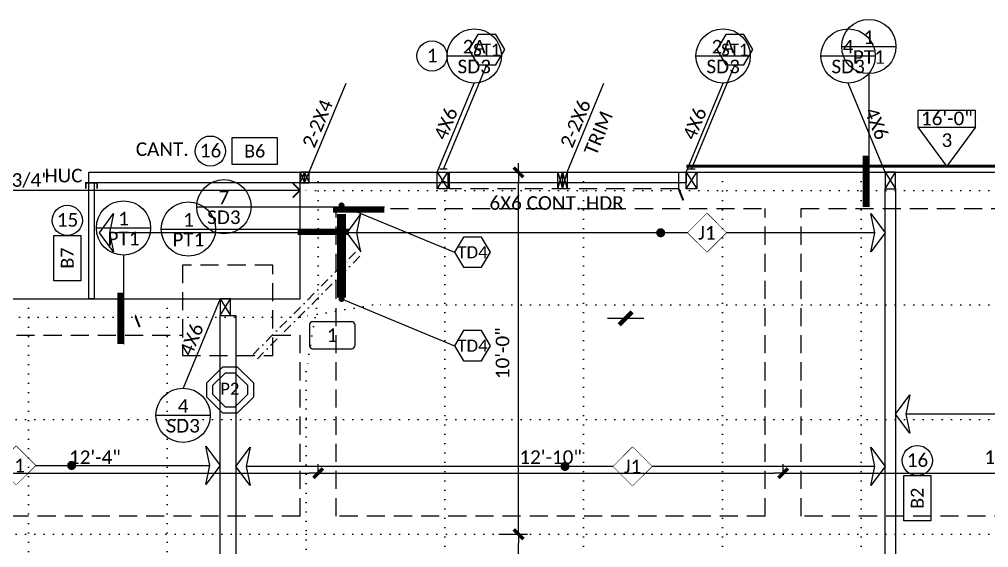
# Model space of a CAD drawing. Header units: inches. Extents: x -4772 to 8114, y -459 to 2752.
# Drawn here: x 2605.3 to 2926.5, y 2024.9 to 2200 of the extents above; entities that cross this region are included whole.
import ezdxf
from ezdxf.enums import TextEntityAlignment as Align

# ---------------------------------------------------------------- set-up
doc = ezdxf.new("R2010")
doc.units = ezdxf.units.IN
doc.header["$LTSCALE"] = 24
doc.header["$MEASUREMENT"] = 0
doc.set_wipeout_variables(frame=1)
for name, pattern in [('DASHDOT2', [12.7, 6.35, -3.175, 0, -3.175]), ('DASHED2', [0.375, 0.25, -0.125]), ('DOT2', [0.125, 0, -0.125])]:
    doc.linetypes.add(name, pattern=pattern)
for name, color, linetype in [('FNDN_CABL', 4, 'DOT2'), ('FNDN_CABL_DIMS', 2, 'Continuous'), ('FNDN_DIMS', 1, 'Continuous'), ('FNDN_FTNG', 4, 'DASHED2'), ('FNDN_RBRS', 6, 'DASHDOT2'), ('FNDN_SLAB', 6, 'Continuous'), ('FNDN_TEXT', 2, 'Continuous'), ('FRAME_BEAM', 5, 'Continuous'), ('FRAME_BEAR', 8, 'Continuous'), ('FRAME_HDR', 70, 'Continuous'), ('FRAME_POST', 4, 'Continuous'), ('FRAME_SWALL', 3, 'SWALL'), ('FRAME_SWTXT', 2, 'Continuous'), ('FRAME_TEXT', 2, 'Continuous')]:
    doc.layers.add(name, color=color, linetype=linetype)
doc.styles.add('ARC-TEXT', font='CALIBRI.TTF', dxfattribs={"height": 4.5})
doc.linetypes.add('SWALL', pattern='A,0.25,0.25,["//",ARC-TEXT,S=0.015,R=0,X=0.01,Y=0.01],0.25', length=0.75)
doc.dimstyles.new('GEC-DIMSTYLE$0', dxfattribs={"dimscale": 48, "dimtxt": 0.09375, "dimasz": 0.0625, "dimexe": 0.0625, "dimexo": 0.0625, "dimgap": 0.0625, "dimtad": 1, "dimdec": 1, "dimzin": 3, "dimdsep": 46, "dimlunit": 4, "dimtxsty": 'ARC-TEXT', "dimblk1": 'TICKMARK', "dimblk2": 'TICKMARK', "dimsah": 1, "dimcen": 0.0625, "dimclrt": 2, "dimadec": 0, "dimazin": 0, "dimtfac": 1, "dimtdec": 1, "dimtix": 1, "dimtmove": 2, "dimatfit": 3, "dimldrblk": 'TICKMARK', "dimfxl": 1, "dimfrac": 2, "dimtzin": 3, "dimarcsym": 0})
doc.dimstyles.new('post tension', dxfattribs={"dimscale": 48, "dimtxt": 4.5, "dimasz": 0.09375, "dimexe": 0.09375, "dimexo": 0.09375, "dimgap": 0.03125, "dimtad": 1, "dimdec": 4, "dimzin": 3, "dimdsep": 46, "dimlunit": 4, "dimtxsty": 'ARC-TEXT', "dimblk": 'OPEN90', "dimcen": 0.0625, "dimclrd": 1, "dimclre": 2, "dimclrt": 2, "dimadec": 0, "dimazin": 0, "dimtfac": 1, "dimtdec": 4, "dimtmove": 2, "dimatfit": 0, "dimldrblk": 'LEADER-ARROW', "dimfxl": 1, "dimfrac": 2, "dimtzin": 3, "dimarcsym": 0})

# ---------------------------------------------------------------- blocks, each defined once
blk = doc.blocks.new('*U97')
at = {"color": 1}
blk.add_lwpolyline([(-1.53, 3.83, 0.688, 0.688, 0), (0, 0, 0, 0, 0), (94.59, 231, 0.688, 0.688, 0), (96.13, 227.17, 0.688, 0.688, 0)], format="xyseb", dxfattribs=at)
blk = doc.blocks.new('*U98')
blk.add_line((211.83, 0), (3.35, 0))
for points in [[(4.69, -6.36), (4.69, -6.36), (0, 0), (4.69, 6.36), (4.69, 6.36), (3.35, 0), (4.69, -6.36)], [(125.11, 0), (131.48, -6.36), (137.84, 0), (131.48, 6.36)], [(210.49, 6.36), (210.49, 6.36), (215.18, 0), (210.49, -6.36), (210.49, -6.36), (211.83, 0), (210.49, 6.36)]]:
    blk.add_lwpolyline(points, close=True)
at = {"color": 1, "const_width": 1.5}
blk.add_lwpolyline([(109.82, 0, 1), (108.32, 0, 1)], format="xyb", close=True, dxfattribs=at)
at = {"style": 'ARC-TEXT', "width": 1.00018}
blk.add_attdef('FRM', text='', height=4.5, rotation=360, dxfattribs=at).set_placement((131.48, 0), align=Align.MIDDLE_CENTER)
blk.add_wipeout([(137.84, 0), (131.48, 6.36), (125.11, 0), (131.48, -6.36)])
blk = doc.blocks.new('*U100')
at = {"color": 1}
blk.add_lwpolyline([(-1.49, 3.85, 0.688, 0.688, 0), (0, 0, 0, 0, 0), (78.5, 185.5, 0.688, 0.688, 0), (79.99, 181.65, 0.688, 0.688, 0)], format="xyseb", dxfattribs=at)
blk = doc.blocks.new('*U101')
blk.add_line((111.72, 0), (3.35, 0))
for points in [[(4.69, -6.36), (4.69, -6.36), (0, 0), (4.69, 6.36), (4.69, 6.36), (3.35, 0), (4.69, -6.36)], [(39.06, 0), (45.43, -6.36), (51.79, 0), (45.43, 6.36)], [(110.38, 6.36), (110.38, 6.36), (115.07, 0), (110.38, -6.36), (110.38, -6.36), (111.72, 0), (110.38, 6.36)]]:
    blk.add_lwpolyline(points, close=True)
at = {"color": 1, "const_width": 1.5}
blk.add_lwpolyline([(72.38, 0, 1), (70.88, 0, 1)], format="xyb", close=True, dxfattribs=at)
at = {"style": 'ARC-TEXT', "width": 1.00018}
blk.add_attdef('FRM', text='', height=4.5, rotation=360, dxfattribs=at).set_placement((45.43, 0), align=Align.MIDDLE_CENTER)
blk.add_wipeout([(51.79, 0), (45.43, 6.36), (39.06, 0), (45.43, -6.36)])
blk = doc.blocks.new('*U103')
blk.add_line((257.08, 0), (3.35, 0))
for points in [[(4.69, -6.36), (4.69, -6.36), (0, 0), (4.69, 6.36), (4.69, 6.36), (3.35, 0), (4.69, -6.36)], [(86.7, 6.36), (86.7, 6.36), (82.01, 0), (86.7, -6.36), (86.7, -6.36), (85.35, 0), (86.7, 6.36)], [(195.04, 0), (201.4, -6.36), (207.76, 0), (201.4, 6.36)], [(255.74, 6.36), (255.74, 6.36), (260.43, 0), (255.74, -6.36), (255.74, -6.36), (257.08, 0), (255.74, 6.36)]]:
    blk.add_lwpolyline(points, close=True)
at = {"color": 1, "const_width": 1.5}
blk.add_lwpolyline([(186.8, 0, 1), (185.3, 0, 1)], format="xyb", close=True, dxfattribs=at)
at = {"style": 'ARC-TEXT', "width": 1.00018}
blk.add_attdef('FRM', text='', height=4.5, rotation=360, dxfattribs=at).set_placement((201.4, 0), align=Align.MIDDLE_CENTER)
blk.add_wipeout([(207.76, 0), (201.4, 6.36), (195.04, 0), (201.4, -6.36)])
blk = doc.blocks.new('*U104')
at = {"color": 1}
blk.add_lwpolyline([(-1.52, 3.83, 0.687, 0.687, 0), (0, 0, 0, 0, 0), (77.99, 189, 0.687, 0.687, 0), (79.51, 185.17, 0.687, 0.687, 0)], format="xyseb", dxfattribs=at)
blk = doc.blocks.new('*U105')
blk.add_line((108.65, 0), (3.35, 0))
for points in [[(4.69, -6.36), (4.69, -6.36), (0, 0), (4.69, 6.36), (4.69, 6.36), (3.35, 0), (4.69, -6.36)], [(61.2, 0), (67.56, -6.36), (73.93, 0), (67.56, 6.36)], [(107.31, 6.36), (107.31, 6.36), (112, 0), (107.31, -6.36), (107.31, -6.36), (108.65, 0), (107.31, 6.36)]]:
    blk.add_lwpolyline(points, close=True)
at = {"color": 1, "const_width": 1.5}
blk.add_lwpolyline([(49.95, 0, 1), (48.45, 0, 1)], format="xyb", close=True, dxfattribs=at)
at = {"style": 'ARC-TEXT', "width": 1.00018}
blk.add_attdef('FRM', text='', height=4.5, rotation=180, dxfattribs=at).set_placement((67.56, 0), align=Align.MIDDLE_CENTER)
blk.add_wipeout([(73.93, 0), (67.56, 6.36), (61.2, 0), (67.56, -6.36)])
blk = doc.blocks.new('*U106')
for p, q in [((0, 5.5), (1.5, 5.5)), ((0, 0), (0, 5.5)), ((1.5, 5.5), (3, 5.5)), ((1.5, 0), (1.5, 5.5)), ((1.5, 5.5), (1.5, 0)), ((3, 5.5), (3, 0)), ((1.5, 0), (0, 0)), ((3, 0), (1.5, 0))]:
    blk.add_line(p, q)
at = {"color": 1}
for p, q in [((0, 0), (1.5, 5.5)), ((0, 5.5), (1.5, 0)), ((1.5, 0), (3, 5.5)), ((1.5, 5.5), (3, 0))]:
    blk.add_line(p, q, dxfattribs=at)
blk = doc.blocks.new('TEC_BM')
blk.add_lwpolyline([(-7.5, 4.5), (7.5, 4.5), (7.5, -4.5), (-7.5, -4.5), (-7.5, 4.5)])
at = {"style": 'ARC-TEXT', "width": 1.00018}
blk.add_attdef('BM', text='', height=4.27, dxfattribs=at).set_placement((0, 0), align=Align.MIDDLE_CENTER)
blk = doc.blocks.new('TEC_KNOTE')
blk.add_circle((0, 0), 5)
at = {"style": 'ARC-TEXT', "width": 1.00018}
blk.add_attdef('NOTE', text='', height=4.5, dxfattribs=at).set_placement((0.07, 0.16), align=Align.MIDDLE_CENTER)
blk = doc.blocks.new('TEC_HDTAG')
blk.add_line((0, 0), (40.5, 0))
at = {"const_width": 1}
blk.add_lwpolyline([(-0.5, 0, 1), (0.5, 0, 1)], format="xyb", close=True, dxfattribs=at)
blk = doc.blocks.new('TEC_HD_F')
blk.add_lwpolyline([(-3, -5), (3, -5), (6, 0), (3, 5), (-3, 5), (-6, 0), (-3, -5)])
at = {"style": 'ARC-TEXT'}
blk.add_attdef('HD', text='', height=4, dxfattribs=at).set_placement((0, 0), align=Align.MIDDLE_CENTER)
blk = doc.blocks.new('TEC_STICK')
at = {"color": 1}
blk.add_line((-6, 0), (6, 0), dxfattribs=at)
at = {"color": 1, "const_width": 1.5}
blk.add_lwpolyline([(-2.12, -2.12), (2.12, 2.12)], dxfattribs=at)
blk = doc.blocks.new('*U129')
for p, q in [((-3.5, 0), (-3.5, 5.5)), ((-3.5, 5.5), (0, 5.5)), ((0, 5.5), (0, 0)), ((0, 0), (-3.5, 0))]:
    blk.add_line(p, q)
at = {"color": 1}
for p, q in [((0, 5.5), (-3.5, 0)), ((0, 0), (-3.5, 5.5))]:
    blk.add_line(p, q, dxfattribs=at)
blk = doc.blocks.new('*U109')
for p, q in [((-18.59, -9.5), (-18.59, 9.5)), ((-13, 9.5), (-18.59, 9.5)), ((-13, -9.5), (-18.59, -9.5))]:
    blk.add_line(p, q)
at = {"flags": 128}
blk.add_lwpolyline([(-13, -9.5), (-13, 9.5), (0, 0)], close=True, dxfattribs=at)
at = {"style": 'ARC-TEXT'}
for tag, p in [('LENGTH', (-15.87, 0)), ('NUM', (-8.65, 0)), ('REF', (-26.27, 0))]:
    blk.add_attdef(tag, text='', height=4.5, rotation=90, dxfattribs=at).set_placement(p, align=Align.MIDDLE_CENTER)
blk = doc.blocks.new('*U124')
for p, q in [((0, -1.25), (0, 1.25)), ((0, 0), (34.67, -14.36))]:
    blk.add_line(p, q)
blk = doc.blocks.new('TEC_DET')
blk.add_line((-9, 0), (9, 0))
blk.add_circle((0, 0), 9)
at = {"style": 'ARC-TEXT'}
for tag, p in [('NUM', (0, 3.08)), ('SHT', (0, -3.49))]:
    blk.add_attdef(tag, text='', height=4.5, dxfattribs=at).set_placement(p, align=Align.MIDDLE_CENTER)
blk = doc.blocks.new('*U145')
blk.add_line((36, 0), (-8.2, 0))
at = {"const_width": 2}
blk.add_lwpolyline([(8.8, 1), (-8.2, 1)], dxfattribs=at)
blk = doc.blocks.new('*U229')
blk.add_line((21.29, 0), (-8.2, 0))
at = {"const_width": 2}
blk.add_lwpolyline([(8.8, 1), (-8.2, 1)], dxfattribs=at)
blk = doc.blocks.new('*U163')
for p, q in [((0, 5.5), (0, 0)), ((3.5, 5.5), (0, 5.5)), ((3.5, 0), (3.5, 5.5)), ((0, 0), (3.5, 0))]:
    blk.add_line(p, q)
at = {"color": 1}
for p, q in [((0, 5.5), (3.5, 0)), ((0, 0), (3.5, 5.5))]:
    blk.add_line(p, q, dxfattribs=at)
blk = doc.blocks.new('TEC_PAD')
blk.add_lwpolyline([(-7.7, 2.38), (-2.38, 7.7), (2.38, 7.7), (7.7, 2.38), (7.7, -2.38), (2.38, -7.7), (-2.38, -7.7), (-7.7, -2.38), (-7.7, 2.38)])
blk.add_lwpolyline([(-5.7, 1.55), (-1.55, 5.7), (1.55, 5.7), (5.7, 1.55), (5.7, -1.55), (1.55, -5.7), (-1.55, -5.7), (-5.7, -1.55)], close=True)
at = {"style": 'ARC-TEXT'}
blk.add_attdef('PAD', text='', height=4, dxfattribs=at).set_placement((-0.1, -1.6), align=Align.CENTER)
blk = doc.blocks.new('*U173')
for p, q in [((0, 5.5), (0, 0)), ((3.5, 5.5), (0, 5.5)), ((3.5, 0), (3.5, 5.5)), ((0, 0), (3.5, 0))]:
    blk.add_line(p, q)
at = {"color": 1}
for p, q in [((0, 5.5), (3.5, 0)), ((0, 0), (3.5, 5.5))]:
    blk.add_line(p, q, dxfattribs=at)
blk = doc.blocks.new('*U199')
for p, q in [((-1.5, 3.5), (-3, 3.5)), ((-3, 3.5), (-3, 0)), ((0, 3.5), (-1.5, 3.5)), ((-1.5, 0), (-1.5, 3.5)), ((-1.5, 3.5), (-1.5, 0)), ((0, 0), (0, 3.5)), ((-3, 0), (-1.5, 0)), ((-1.5, 0), (0, 0))]:
    blk.add_line(p, q)
at = {"color": 1}
for p, q in [((-1.5, 0), (-3, 3.5)), ((-1.5, 3.5), (-3, 0)), ((0, 0), (-1.5, 3.5)), ((0, 3.5), (-1.5, 0))]:
    blk.add_line(p, q, dxfattribs=at)
blk = doc.blocks.new('cb49')
at = {"style": 'ARC-TEXT'}
blk.add_text('x49\' Δ =3 3/4"', height=4.5, dxfattribs=at).set_placement((-25.97, 1.19))
blk = doc.blocks.new('_Open90')
at = {"color": 0, "linetype": 'ByBlock', "lineweight": -2}
for p, q in [((0, 0), (-1, 0)), ((-0.5, 0.5), (0, 0)), ((0, 0), (-0.5, -0.5))]:
    blk.add_line(p, q, dxfattribs=at)
blk = doc.blocks.new('LEADER-ARROW')
at = {"color": 1}
blk.add_line((0, 0), (-1.3, 0), dxfattribs=at)
at = {"color": 1, "const_width": 0.125}
for points in [[(0, 0), (-0.53, 0.53)], [(0, 0), (-0.53, -0.53)]]:
    blk.add_lwpolyline(points, dxfattribs=at)
blk = doc.blocks.new('TEC_FNDNOTE')
for p, q in [((-7.5, 3.5), (-7.5, -3.5)), ((-6.5, 4.5), (6.5, 4.5)), ((7.5, 3.5), (7.5, -3.5)), ((-6.5, -4.5), (6.5, -4.5))]:
    blk.add_line(p, q)
for centre, start, end in [((-6.5, 3.5), 90, 180), ((6.5, 3.5), 0, 90), ((-6.5, -3.5), 180, 270), ((6.5, -3.5), 270, 0)]:
    blk.add_arc(centre, 1, start, end)
at = {"style": 'ARC-TEXT', "width": 1.00018}
blk.add_attdef('FNOTE', text='', height=4.5, dxfattribs=at).set_placement((0, -0.01), align=Align.MIDDLE_CENTER)
blk = doc.blocks.new('TICKMARK')
for q in [(-1, 0), (1, 0)]:
    blk.add_line((0, 0), q)
at = {"color": 143, "const_width": 0.371}
blk.add_lwpolyline([(-0.53, -0.53), (0.53, 0.53)], dxfattribs=at)
blk = doc.blocks.new('*D244')
at = {"layer": 'DEFPOINTS', "color": 0, "transparency": 16777216}
for p in [(2761.23, 2029.31), (2770.73, 2029.31), (2761.23, 1909.31)]:
    blk.add_point(p, dxfattribs=at)
at = {"layer": 'FNDN_DIMS', "color": 0, "lineweight": -2, "transparency": 16777216}
for p, q in [((2764.23, 2029.31), (2773.73, 2029.31)), ((2770.73, 1912.31), (2770.73, 2026.31)), ((2764.23, 1909.31), (2773.73, 1909.31))]:
    blk.add_line(p, q, dxfattribs=at)
at = {"layer": 'FNDN_DIMS', "color": 0, "lineweight": -2, "transparency": 16777216, "xscale": 3, "yscale": 3, "zscale": 3}
for p, rotation in [((2770.73, 2029.31), 90), ((2770.73, 1909.31), 270)]:
    blk.add_blockref('TICKMARK', p, dxfattribs=dict(at, rotation=rotation))
at = {"layer": 'FNDN_DIMS', "color": 2, "transparency": 16777216, "insert": (2765.42, 1969.31), "char_height": 4.5, "attachment_point": 5, "rotation": 90, "style": 'ARC-TEXT'}
blk.add_mtext('10\'-0"', dxfattribs=at)
blk = doc.blocks.new('*D245')
at = {"layer": 'DEFPOINTS', "color": 0, "transparency": 16777216}
for p in [(2765.73, 2149.31), (2770.73, 2149.31), (2765.73, 2029.31)]:
    blk.add_point(p, dxfattribs=at)
at = {"layer": 'FNDN_DIMS', "color": 0, "lineweight": -2, "transparency": 16777216}
for p, q in [((2768.73, 2149.31), (2773.73, 2149.31)), ((2770.73, 2032.31), (2770.73, 2146.31)), ((2768.73, 2029.31), (2773.73, 2029.31))]:
    blk.add_line(p, q, dxfattribs=at)
at = {"layer": 'FNDN_DIMS', "color": 0, "lineweight": -2, "transparency": 16777216, "xscale": 3, "yscale": 3, "zscale": 3}
for p, rotation in [((2770.73, 2149.31), 90), ((2770.73, 2029.31), 270)]:
    blk.add_blockref('TICKMARK', p, dxfattribs=dict(at, rotation=rotation))
at = {"layer": 'FNDN_DIMS', "color": 2, "transparency": 16777216, "insert": (2765.42, 2089.31), "char_height": 4.5, "attachment_point": 5, "rotation": 90, "style": 'ARC-TEXT'}
blk.add_mtext('10\'-0"', dxfattribs=at)
blk = doc.blocks.new('*D246')
at = {"layer": 'DEFPOINTS', "color": 0, "transparency": 16777216}
for p in [(2704.3, 2049.54), (2556.3, 2046.37), (2704.3, 2046.37)]:
    blk.add_point(p, dxfattribs=at)
at = {"layer": 'FNDN_DIMS', "color": 0, "lineweight": -2, "transparency": 16777216}
for p, q in [((2556.3, 2049.37), (2556.3, 2052.54)), ((2704.3, 2049.37), (2704.3, 2052.54)), ((2559.3, 2049.54), (2701.3, 2049.54))]:
    blk.add_line(p, q, dxfattribs=at)
at = {"layer": 'FNDN_DIMS', "color": 0, "lineweight": -2, "transparency": 16777216, "xscale": 3, "yscale": 3, "zscale": 3, "rotation": 180}
blk.add_blockref('TICKMARK', (2556.3, 2049.54), dxfattribs=at)
at = {"layer": 'FNDN_DIMS', "color": 0, "lineweight": -2, "transparency": 16777216, "xscale": 3, "yscale": 3, "zscale": 3}
blk.add_blockref('TICKMARK', (2704.3, 2049.54), dxfattribs=at)
at = {"layer": 'FNDN_DIMS', "color": 2, "transparency": 16777216, "insert": (2630.3, 2054.82), "char_height": 4.5, "attachment_point": 5, "style": 'ARC-TEXT'}
blk.add_mtext('12\'-4"', dxfattribs=at)
blk = doc.blocks.new('*D247')
at = {"layer": 'DEFPOINTS', "color": 0, "transparency": 16777216}
for p in [(2704.3, 2049.54), (2858.43, 2049.54), (2858.43, 2049.54)]:
    blk.add_point(p, dxfattribs=at)
at = {"layer": 'FNDN_DIMS', "color": 0, "lineweight": -2, "transparency": 16777216}
blk.add_line((2707.3, 2049.54), (2855.43, 2049.54), dxfattribs=at)
at = {"layer": 'FNDN_DIMS', "color": 0, "lineweight": -2, "transparency": 16777216, "xscale": 3, "yscale": 3, "zscale": 3, "rotation": 180}
blk.add_blockref('TICKMARK', (2704.3, 2049.54), dxfattribs=at)
at = {"layer": 'FNDN_DIMS', "color": 0, "lineweight": -2, "transparency": 16777216, "xscale": 3, "yscale": 3, "zscale": 3}
blk.add_blockref('TICKMARK', (2858.43, 2049.54), dxfattribs=at)
at = {"layer": 'FNDN_DIMS', "color": 2, "transparency": 16777216, "insert": (2781.36, 2054.84), "char_height": 4.5, "attachment_point": 5, "style": 'ARC-TEXT'}
blk.add_mtext('12\'-10"', dxfattribs=at)
blk = doc.blocks.new('*D248')
at = {"layer": 'DEFPOINTS', "color": 0, "transparency": 16777216}
for p in [(3012.55, 2052.69), (2858.43, 2046.54), (3012.55, 2049.54)]:
    blk.add_point(p, dxfattribs=at)
at = {"layer": 'FNDN_DIMS', "color": 0, "lineweight": -2, "transparency": 16777216}
for p, q in [((2858.43, 2049.54), (2858.43, 2052.54)), ((2861.43, 2049.54), (3009.55, 2049.54)), ((3012.55, 2049.69), (3012.55, 2046.54))]:
    blk.add_line(p, q, dxfattribs=at)
at = {"layer": 'FNDN_DIMS', "color": 0, "lineweight": -2, "transparency": 16777216, "xscale": 3, "yscale": 3, "zscale": 3, "rotation": 180}
blk.add_blockref('TICKMARK', (2858.43, 2049.54), dxfattribs=at)
at = {"layer": 'FNDN_DIMS', "color": 0, "lineweight": -2, "transparency": 16777216, "xscale": 3, "yscale": 3, "zscale": 3}
blk.add_blockref('TICKMARK', (3012.55, 2049.54), dxfattribs=at)
at = {"layer": 'FNDN_DIMS', "color": 2, "transparency": 16777216, "insert": (2935.49, 2054.84), "char_height": 4.5, "attachment_point": 5, "style": 'ARC-TEXT'}
blk.add_mtext('12\'-10"', dxfattribs=at)

msp = doc.modelspace()

# ---------------------------------------------------------------- linework, layer by layer
at = {"layer": 'FNDN_CABL'}
for points in [[(3258.29679, 2143.31243), (2698.30365, 2143.31243)], [(3258.29679, 2105.31243), (2722.30365, 2105.31243), (2698.30365, 2101.31243), (2556.29679, 2101.31243)], [(3258.29679, 2029.31243), (2556.29679, 2029.31243)]]:
    msp.add_lwpolyline(points, dxfattribs=at)
at = {"layer": 'FNDN_FTNG'}
for p, q in [((2710.30365, 2137.31243), (2852.42522, 2137.31243)), ((2864.42522, 2137.31243), (3006.54679, 2137.31243)), ((2568.29679, 2095.31243), (2659.29679, 2095.31243)), ((2689.29679, 2095.31243), (2698.30365, 2095.31243)), ((2698.30365, 2035.31243), (2568.29679, 2035.31243)), ((2852.42522, 2035.31243), (2710.30365, 2035.31243)), ((3006.54679, 2035.31243), (2864.42522, 2035.31243))]:
    msp.add_line(p, q, dxfattribs=at)
msp.add_lwpolyline([(2689.29679, 2118.56243), (2659.29679, 2118.56243), (2659.29679, 2088.56243), (2689.29679, 2088.56243)], close=True, dxfattribs=at)
at = {"layer": 'FNDN_SLAB'}
for p, q in [((2698.30365, 2149.31243), (3258.29679, 2149.31243)), ((2556.29679, 2107.31243), (2698.30365, 2107.31243))]:
    msp.add_line(p, q, dxfattribs=at)
at = {"layer": 'FNDN_TEXT', "const_width": 0.5}
msp.add_lwpolyline([(2698.30365, 2107.31243), (2698.30365, 2107.31243)], dxfattribs=at)
at = {"layer": 'FRAME_BEAM'}
for points in [[(2628.29679, 2149.31243), (2826.29679, 2149.31243), (2826.29679, 2145.81243), (2628.29679, 2145.81243), (2628.29679, 2149.31243)], [(2671.79679, 1912.81243), (2671.79679, 2101.81243), (2677.04679, 2101.81243), (2677.04679, 1912.81243), (2671.79679, 1912.81243)]]:
    msp.add_lwpolyline(points, dxfattribs=at)
at = {"layer": 'FRAME_BEAR', "linetype": 'Continuous', "const_width": 3}
msp.add_lwpolyline([(2712.05365, 2107.70043), (2712.05365, 2135.50865)], dxfattribs=at)
at = {"layer": 'FRAME_HDR', "linetype": 'DASHED2'}
msp.add_lwpolyline([(2747.80365, 2149.31243), (2823.80365, 2149.31243), (2823.80365, 2143.81243), (2747.80365, 2143.81243), (2747.80365, 2149.31243)], dxfattribs=at)
at = {"layer": 'FRAME_HDR'}
msp.add_lwpolyline([(2628.29679, 2107.31243), (2628.29679, 2145.81243), (2630.04679, 2145.81243), (2630.04679, 2107.31243), (2628.29679, 2107.31243)], dxfattribs=at)
at = {"layer": 'FRAME_SWALL', "linetype": 'DASHED2', "const_width": 1}
msp.add_lwpolyline([(2826.29679, 2151.31243), (3018.29679, 2151.31243)], dxfattribs=at)
at = {"layer": 'FRAME_TEXT'}
for p, q in [((2701.30365, 2149.31243), (2713.54951, 2178.87658)), ((2743.79656, 2149.31243), (2756.04243, 2178.87658)), ((2786.80365, 2149.31243), (2799.04951, 2178.87658)), ((2826.29679, 2149.31243), (2838.54266, 2178.87658)), ((2892.2263, 2149.31243), (2879.98043, 2178.87658)), ((2671.79679, 2107.31243), (2659.55092, 2077.74829))]:
    msp.add_line(p, q, dxfattribs=at)
at = {"layer": 'FRAME_TEXT', "const_width": 0.5}
msp.add_lwpolyline([(2631.04679, 2143.93743), (2631.04679, 2145.81243), (2627.29679, 2145.81243), (2627.29679, 2143.93743)], dxfattribs=at)

# ---------------------------------------------------------------- block references
at = {"layer": 'FNDN_CABL_DIMS'}
msp.add_blockref('cb49', (2601.20153, 2143.31243), dxfattribs=at)
at = {"layer": 'FNDN_TEXT'}
for name, p, values in [('TEC_DET', (2886.83859, 2191.01486), {'NUM': '1', 'SHT': 'PT1'}), ('TEC_HD_F', (2760.20215, 2189.97955), {'HD': 'ST1'}), ('TEC_HD_F', (2842.40638, 2189.97955), {'HD': 'ST1'}), ('TEC_FNDNOTE', (2708.96346, 2095.31819), {'FNOTE': '1'}), ('TEC_HD_F', (2755.47077, 2091.81375), {'HD': 'TD4'}), ('TEC_PAD', (2675.13417, 2077.13371), {'PAD': 'P2'})]:
    msp.add_blockref(name, p, dxfattribs=at).add_auto_attribs(values)
for name, p, rotation in [('*U124', (2745.84256, 2150.31243), 90.00000000000044), ('*U124', (2828.04679, 2150.31243), 90.00000000000044), ('TEC_HDTAG', (2712.05365, 2107.31243), 337.5000000000005)]:
    msp.add_blockref(name, p, dxfattribs=dict(at, rotation=rotation))
at = {"layer": 'FRAME_POST', "rotation": 180}
for name, p in [('*U199', (2698.30365, 2149.31243)), ('*U129', (2743.79656, 2149.31243)), ('*U129', (2826.29679, 2149.31243))]:
    msp.add_blockref(name, p, dxfattribs=at)
at = {"layer": 'FRAME_POST'}
for name, p in [('*U106', (2783.80365, 2143.81243)), ('*U163', (2892.2263, 2143.81243)), ('*U173', (2671.79679, 2101.81243))]:
    msp.add_blockref(name, p, dxfattribs=at)
at = {"layer": 'FRAME_SWTXT', "rotation": 270}
msp.add_blockref('*U109', (2912.71269, 2151.31243), dxfattribs=at).add_auto_attribs({'NUM': '3', 'LENGTH': '16\'-0"'})
at = {"layer": 'FRAME_TEXT'}
for name, p, values in [('TEC_DET', (2756.04243, 2187.87658), {'NUM': '2A', 'SHT': 'SD3'}), ('TEC_DET', (2838.54266, 2187.87658), {'NUM': '2A', 'SHT': 'SD3'}), ('TEC_DET', (2879.98043, 2187.87658), {'NUM': '4', 'SHT': 'SD3'}), ('TEC_KNOTE', (2742.04243, 2187.87658), {'NOTE': '1'}), ('TEC_KNOTE', (2668.57069, 2156.34357), {'NOTE': '16'}), ('TEC_BM', (2683.26794, 2156.35064), {'BM': 'B6'}), ('TEC_KNOTE', (2621.14481, 2133.36131), {'NOTE': '15'}), ('TEC_KNOTE', (2902.89272, 2053.73318), {'NOTE': '16'})]:
    msp.add_blockref(name, p, dxfattribs=at).add_auto_attribs(values)
for name, p in [('*U97', (2729.21209, 1912.81243)), ('*U100', (2920.46609, 1958.31243)), ('*U104', (2565.65298, 1912.81243)), ('TEC_STICK', (2806.23577, 2100.91031))]:
    msp.add_blockref(name, p, dxfattribs=at)
at = {"layer": 'FRAME_TEXT', "rotation": 90}
for p, values in [((2621.14481, 2120.86131), {'BM': 'B7'}), ((2902.89272, 2041.23318), {'BM': 'B2'})]:
    msp.add_blockref('TEC_BM', p, dxfattribs=at).add_auto_attribs(values)

# ---------------------------------------------------------------- texts
at = {"layer": 'FRAME_TEXT', "style": 'ARC-TEXT'}
for s, rotation, p in [('2-2X4', 67.5, (2707.42658, 2164.09451)), ('2-2X6', 67.5, (2792.92658, 2164.09451)), ('4X6', 67.5, (2749.9195, 2164.09451)), ('TRIM', 67.5, (2800.54859, 2160.93737)), ('4X6', 67.5, (2832.41973, 2164.09451)), ('4X6', 292.5, (2886.10337, 2164.09451)), ('4X6', 67.5, (2665.67386, 2092.53036))]:
    msp.add_text(s, height=4.5, rotation=rotation, dxfattribs=at).set_placement(p, align=Align.BOTTOM_CENTER)
for s, p in [('CANT. ', (2643.86354, 2154.74263)), ('HUC', (2613.57848, 2145.9683))]:
    msp.add_text(s, height=4.5, dxfattribs=at).set_placement(p)
msp.add_text('6X6 CONT. HDR', height=4.5, dxfattribs=at).set_placement((2783.33755, 2135.53507), align=Align.BOTTOM_CENTER)

# ---------------------------------------------------------------- dimensions: what is measured, and where the dimension line sits
at = {"layer": 'FNDN_DIMS'}
dim = msp.add_linear_dim(base=(2770.72635, 2029.31243), p1=(2761.23243, 1909.31243), p2=(2761.23243, 2029.31243), angle=90, dimstyle='GEC-DIMSTYLE$0', dxfattribs=at)
dim.commit()
dim.dimension.update_dxf_attribs({"geometry": '*D244', "text_midpoint": (2765.42097, 1969.31243)})

# ---------------------------------------------------------------- leaders
at = {"layer": 'FNDN_CABL_DIMS'}
msp.add_leader([(2698.30365, 2143.31243), (2566.70451, 2143.31243)], dimstyle='post tension', dxfattribs=at)

# ---------------------------------------------------------------- next in the draw order: block references
at = {"layer": 'FRAME_TEXT'}
for name, p in [('*U103', (2631.79679, 2129.26204)), ('*U101', (2895.7263, 2069.12676)), ('*U98', (2677.04679, 2051.78905))]:
    msp.add_blockref(name, p, dxfattribs=at).add_auto_attribs({'FRM': 'J1'})
at = {"layer": 'FRAME_TEXT', "rotation": 180}
msp.add_blockref('*U105', (2671.79679, 2052.10781), dxfattribs=at).add_auto_attribs({'FRM': 'J1'})

# ---------------------------------------------------------------- next in the draw order: linework, layer by layer
at = {"layer": 'FNDN_CABL'}
for points in [[(2704.30365, 2149.31243), (2704.30365, 2107.31243), (2700.29679, 2083.27131), (2700.29679, 1909.31243)], [(2746.29679, 2149.31243), (2746.29679, 1909.31243)], [(2792.29679, 2149.31243), (2792.29679, 1909.31243)], [(2838.29679, 2149.31243), (2838.29679, 1933.29771)], [(2884.29679, 2149.31243), (2884.29679, 1917.81243)], [(2608.29679, 2107.31243), (2608.29679, 1909.31243)], [(2654.29679, 2107.31243), (2654.29679, 1909.31243)], [(3258.29679, 2067.31243), (2556.29679, 2067.31243)]]:
    msp.add_lwpolyline(points, dxfattribs=at)
at = {"layer": 'FNDN_FTNG'}
for p, q in [((2710.30365, 2035.31243), (2710.30365, 2137.31243)), ((2852.42522, 2035.31243), (2852.42522, 2137.31243)), ((2864.42522, 2035.31243), (2864.42522, 2137.31243)), ((2698.30365, 2035.31243), (2698.30365, 2095.31243))]:
    msp.add_line(p, q, dxfattribs=at)
at = {"layer": 'FNDN_RBRS', "ltscale": 0.020833}
for points in [[(2716.68842, 2122.86878), (2682.7473, 2088.92766)], [(2718.10263, 2121.45457), (2684.16151, 2087.51344)]]:
    msp.add_lwpolyline(points, dxfattribs=at)
at = {"layer": 'FNDN_SLAB'}
msp.add_line((2698.30365, 2107.31243), (2698.30365, 2149.31243), dxfattribs=at)
at = {"layer": 'FRAME_BEAM'}
msp.add_lwpolyline([(2892.2263, 1974.22964), (2892.2263, 2143.81243), (2895.7263, 2143.81243), (2895.7263, 1974.22964), (2892.2263, 1974.22964)], dxfattribs=at)

# ---------------------------------------------------------------- next in the draw order: block references
at = {"layer": 'FNDN_TEXT'}
for name, p, rotation in [('*U145', (2886.83859, 2146.01486), 90), ('TEC_HDTAG', (2712.05365, 2138.31243), 337.5000000000005), ('*U145', (2706.30365, 2130.50558), 180), ('*U229', (2639.78575, 2100.56994), 90)]:
    msp.add_blockref(name, p, dxfattribs=dict(at, rotation=rotation))
for name, p, values in [('TEC_DET', (2639.78575, 2130.86034), {'NUM': '1', 'SHT': 'PT1'}), ('TEC_DET', (2661.30365, 2130.50558), {'NUM': '1', 'SHT': 'PT1'}), ('TEC_HD_F', (2755.47077, 2122.81375), {'HD': 'TD4'})]:
    msp.add_blockref(name, p, dxfattribs=at).add_auto_attribs(values)
at = {"layer": 'FRAME_TEXT'}
for p, values in [((2673.05837, 2137.89095), {'NUM': '7', 'SHT': 'SD3'}), ((2659.55092, 2068.74829), {'NUM': '4', 'SHT': 'SD3'})]:
    msp.add_blockref('TEC_DET', p, dxfattribs=at).add_auto_attribs(values)
at = {"layer": 'FRAME_TEXT', "rotation": 180}
msp.add_blockref('*U145', (2718.05837, 2137.89095), dxfattribs=at)

# ---------------------------------------------------------------- next in the draw order: dimensions: what is measured, and where the dimension line sits
at = {"layer": 'FNDN_DIMS'}
dim = msp.add_linear_dim(base=(2770.72635, 2149.31243), p1=(2765.73243, 2029.31243), p2=(2765.73243, 2149.31243), angle=90, dimstyle='GEC-DIMSTYLE$0', dxfattribs=at)
dim.commit()
dim.dimension.update_dxf_attribs({"geometry": '*D245', "text_midpoint": (2765.42097, 2089.31243)})
for base, p1, p2, picture, middle in [((2704.30365, 2049.53958), (2556.29679, 2046.36551), (2704.30365, 2046.36551), '*D246', (2630.30022, 2054.82247)), ((2858.42522, 2049.53958), (2704.30365, 2049.53958), (2858.42522, 2049.53958), '*D247', (2781.36443, 2054.84497)), ((3012.54679, 2049.53958), (2858.42522, 2046.53958), (3012.54679, 2052.68554), '*D248', (2935.486, 2054.84497))]:
    dim = msp.add_linear_dim(base=base, p1=p1, p2=p2, dimstyle='GEC-DIMSTYLE$0', dxfattribs=at)
    dim.commit()
    dim.dimension.update_dxf_attribs({"geometry": picture, "text_midpoint": middle})

doc.saveas('drawing.dxf')
